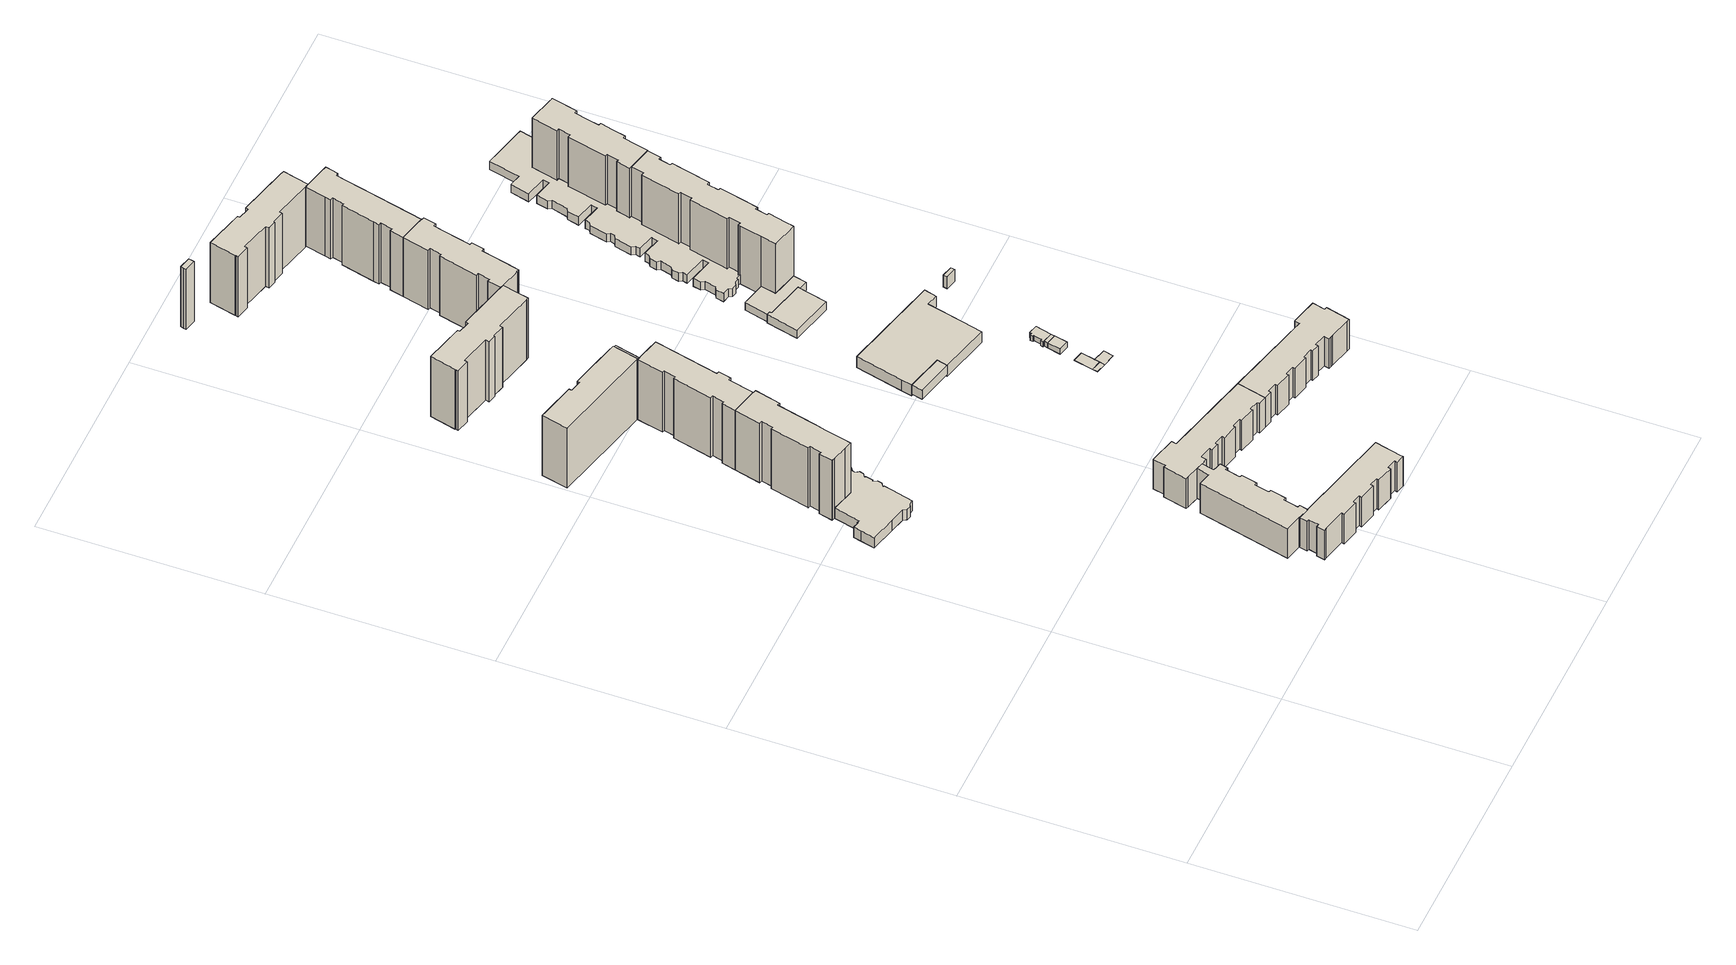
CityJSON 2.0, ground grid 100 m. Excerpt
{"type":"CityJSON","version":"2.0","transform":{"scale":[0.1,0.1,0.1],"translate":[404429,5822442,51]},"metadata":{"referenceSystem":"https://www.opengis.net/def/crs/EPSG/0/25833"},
"CityObjects":{
"building1":{"type":"Building","attributes":{"Gemeindeschluessel":"11000010","BezugspunktDach":"2200","function":"31001_2054","measuredHeight":5.88,"storeysAboveGround":1},"address":[{"country":"Germany","locality":"Berlin","thoroughfareNumber":"119 (1)","thoroughfareName":"Alte Hellersdorfer Straße"}],"geometry":[{"type":"Solid","lod":"1","boundaries":[[[[0,1,2,3,4,5,6,7,8,9,10,11,12,13,14,15,16,17,18,19,20,21,22,23,24,25,26,27,28,29,30,31,32,33,34,35,36]],[[37,38,39,40,41,42,43,44,45,46,47,48,49,50,51,52,53,54,55,56,57,58,59,60,61,62,63,64,65,66,67,68,69,70,71,72,73]],[[37,73,36,35]],[[38,37,35,34]],[[39,38,34,33]],[[40,39,33,32]],[[41,40,32,31]],[[42,41,31,30]],[[43,42,30,29]],[[44,43,29,28]],[[45,44,28,27]],[[46,45,27,26]],[[47,46,26,25]],[[48,47,25,24]],[[49,48,24,23]],[[50,49,23,22]],[[51,50,22,21]],[[52,51,21,20]],[[53,52,20,19]],[[54,53,19,18]],[[55,54,18,17]],[[56,55,17,16]],[[57,56,16,15]],[[58,57,15,14]],[[59,58,14,13]],[[60,59,13,12]],[[61,60,12,11]],[[62,61,11,10]],[[63,62,10,9]],[[64,63,9,8]],[[65,64,8,7]],[[66,65,7,6]],[[67,66,6,5]],[[68,67,5,4]],[[69,68,4,3]],[[70,69,3,2]],[[71,70,2,1]],[[72,71,1,0]],[[73,72,0,36]]]]}]},
"building2":{"type":"Building","attributes":{"Gemeindeschluessel":"11000010","BezugspunktDach":"2200","function":"31001_1010","measuredHeight":16.92,"storeysAboveGround":5},"address":[{"country":"Germany","locality":"Berlin","thoroughfareNumber":"118, 120, 122","thoroughfareName":"Alte Hellersdorfer Straße"}],"geometry":[{"type":"Solid","lod":"1","boundaries":[[[[74,75,76,77,78,79,80,81,82,83,84,85,86,87,88,89,90,91,92,93,94,95,96,97]],[[98,99,100,101,102,103,104,105,106,107,108,109,110,111,112,113,114,115,116,117,118,119,120,121]],[[98,121,97,96]],[[99,98,96,95]],[[100,99,95,94]],[[101,100,94,93]],[[102,101,93,92]],[[103,102,92,91]],[[104,103,91,90]],[[105,104,90,89]],[[106,105,89,88]],[[107,106,88,87]],[[108,107,87,86]],[[109,108,86,85]],[[110,109,85,84]],[[111,110,84,83]],[[112,111,83,82]],[[113,112,82,81]],[[114,113,81,80]],[[115,114,80,79]],[[116,115,79,78]],[[117,116,78,77]],[[118,117,77,76]],[[119,118,76,75]],[[120,119,75,74]],[[121,120,74,97]]]]}]},
"building3":{"type":"Building","attributes":{"Gemeindeschluessel":"11000010","BezugspunktDach":"2200","function":"31001_1010","measuredHeight":34.09,"storeysAboveGround":11},"address":[{"country":"Germany","locality":"Berlin","thoroughfareNumber":"119, 121","thoroughfareName":"Alte Hellersdorfer Straße"}],"geometry":[{"type":"Solid","lod":"1","boundaries":[[[[122,123,124,125,126,127,128,129,130,131,132,133,134,135,136,137,138,139,140,141,142,143]],[[144,145,146,147,148,149,150,151,152,153,154,155,156,157,158,159,160,161,162,163,164,165]],[[144,165,143,142]],[[145,144,142,141]],[[146,145,141,140]],[[147,146,140,139]],[[148,147,139,138]],[[149,148,138,137]],[[150,149,137,136]],[[151,150,136,135]],[[152,151,135,134]],[[153,152,134,133]],[[154,153,133,132]],[[155,154,132,131]],[[156,155,131,130]],[[157,156,130,129]],[[158,157,129,128]],[[159,158,128,127]],[[160,159,127,126]],[[161,160,126,125]],[[162,161,125,124]],[[163,162,124,123]],[[164,163,123,122]],[[165,164,122,143]]]]}]},
"building4":{"type":"Building","attributes":{"Gemeindeschluessel":"11000010","BezugspunktDach":"2200","function":"31001_1010","measuredHeight":16.95,"storeysAboveGround":5},"address":[{"country":"Germany","locality":"Berlin","thoroughfareNumber":"110, 112, 114, 116","thoroughfareName":"Alte Hellersdorfer Straße"}],"geometry":[{"type":"Solid","lod":"1","boundaries":[[[[166,167,168,169,170,171,172,173,174,175,176,177,178,179,180,181,182,183,77,76,75,74,184,185,186,187,188]],[[189,190,191,192,120,119,118,117,193,194,195,196,197,198,199,200,201,202,203,204,205,206,207,208,209,210,211]],[[189,211,188,187]],[[190,189,187,186]],[[191,190,186,185]],[[192,191,185,184]],[[120,192,184,74]],[[119,120,74,75]],[[118,119,75,76]],[[117,118,76,77]],[[193,117,77,183]],[[194,193,183,182]],[[195,194,182,181]],[[196,195,181,180]],[[197,196,180,179]],[[198,197,179,178]],[[199,198,178,177]],[[200,199,177,176]],[[201,200,176,175]],[[202,201,175,174]],[[203,202,174,173]],[[204,203,173,172]],[[205,204,172,171]],[[206,205,171,170]],[[207,206,170,169]],[[208,207,169,168]],[[209,208,168,167]],[[210,209,167,166]],[[211,210,166,188]]]]}]},
"building5":{"type":"Building","attributes":{"Gemeindeschluessel":"11000010","BezugspunktDach":"2200","function":"31001_2054","measuredHeight":4.05,"storeysAboveGround":1},"address":[{"country":"Germany","locality":"Berlin","thoroughfareNumber":"119 (2)","thoroughfareName":"Alte Hellersdorfer Straße"}],"geometry":[{"type":"Solid","lod":"1","boundaries":[[[[212,213,214,215,216,217,218,219,220,221,222,223,224,225,226]],[[227,228,229,230,231,232,233,234,235,236,237,238,239,240,241]],[[227,241,226,225]],[[228,227,225,224]],[[229,228,224,223]],[[230,229,223,222]],[[231,230,222,221]],[[232,231,221,220]],[[233,232,220,219]],[[234,233,219,218]],[[235,234,218,217]],[[236,235,217,216]],[[237,236,216,215]],[[238,237,215,214]],[[239,238,214,213]],[[240,239,213,212]],[[241,240,212,226]]]]}]},
"building6":{"type":"Building","attributes":{"Gemeindeschluessel":"11000010","function":"31001_1010"},"address":[{"country":"Germany","locality":"Berlin","thoroughfareNumber":"127, 129","thoroughfareName":"Alte Hellersdorfer Straße"}],"children":["building6-1","building6-2","building6-3","building6-4"]},
"building6-1":{"type":"BuildingPart","attributes":{"BezugspunktDach":"2200","measuredHeight":33.5,"storeysAboveGround":1},"parents":["building6"],"geometry":[{"type":"Solid","lod":"1","boundaries":[[[[242,243,244,245]],[[246,247,248,249]],[[247,246,244,243]],[[248,247,243,242]],[[249,248,242,245]],[[246,249,245,244]]]]}]},
"building6-2":{"type":"BuildingPart","attributes":{"BezugspunktDach":"2200","measuredHeight":34.13,"storeysAboveGround":1},"parents":["building6"],"geometry":[{"type":"MultiSurface","lod":"1","boundaries":[[[250,251,252,253,254,255,256,257,258,259,260,261,262,263,264]],[[265,266,267,268,269,270,271,272,273,274,275,276,277,278,279]],[[265,279,264,263]],[[266,265,263,262]],[[280,281,282,262,261]],[[267,266,283,284,285]],[[268,267,261,260]],[[269,268,260,259]],[[270,269,259,258]],[[271,270,258,257]],[[272,271,257,256]],[[286,287,288,289,290,273,272,256,255]],[[274,273,255,254]],[[275,274,254,253]],[[276,275,253,252]],[[277,276,246,249,245,244,252,251]],[[278,277,251,250]],[[279,278,250,264]],[[285,284,283,282,281,280]],[[290,289,288,287,286]],[[244,245,249,246]]]}]},
"building6-3":{"type":"BuildingPart","attributes":{"BezugspunktDach":"2200","measuredHeight":3.16,"storeysAboveGround":1},"parents":["building6"],"geometry":[{"type":"Solid","lod":"1","boundaries":[[[[286,291,292,287]],[[293,294,289,288]],[[293,288,287,292]],[[294,293,292,291]],[[289,294,291,286]],[[288,289,286,287]]]]}]},
"building6-4":{"type":"BuildingPart","attributes":{"BezugspunktDach":"2200","measuredHeight":3.4,"storeysAboveGround":1},"parents":["building6"],"geometry":[{"type":"Solid","lod":"1","boundaries":[[[[281,295,296,282]],[[297,298,285,284]],[[297,284,282,296]],[[298,297,296,295]],[[285,298,295,281]],[[285,281,282,284]]]]}]},
"building7":{"type":"Building","attributes":{"Gemeindeschluessel":"11000010","BezugspunktDach":"2200","function":"31001_1010","measuredHeight":34.05,"storeysAboveGround":11},"address":[{"country":"Germany","locality":"Berlin","thoroughfareNumber":"123, 125","thoroughfareName":"Alte Hellersdorfer Straße"}],"geometry":[{"type":"Solid","lod":"1","boundaries":[[[[132,299,300,301,302,303,304,305,251,250,306,307,308,309,310,311,312,313,133]],[[314,315,316,317,318,319,320,321,278,277,322,323,324,325,326,327,328,154,153]],[[314,153,133,313]],[[315,314,313,312]],[[316,315,312,311]],[[317,316,311,310]],[[318,317,310,309]],[[319,318,309,308]],[[320,319,308,307]],[[321,320,307,306]],[[278,321,306,250]],[[277,278,250,251]],[[322,277,251,305]],[[323,322,305,304]],[[324,323,304,303]],[[325,324,303,302]],[[326,325,302,301]],[[327,326,301,300]],[[328,327,300,299]],[[154,328,299,132]],[[153,154,132,133]]]]}]},
"building8":{"type":"Building","attributes":{"Gemeindeschluessel":"11000010","BezugspunktDach":"2200","function":"31001_1010","measuredHeight":17.02,"storeysAboveGround":5},"address":[{"country":"Germany","locality":"Berlin","thoroughfareNumber":"110, 112, 114, 116","thoroughfareName":"Zossener Straße"}],"geometry":[{"type":"Solid","lod":"1","boundaries":[[[[329,94,93,330,331,332,333,334,335,336,337,338,339,340,341,342,343,344,345,346,347,348,349,350,351,352,353,354]],[[355,356,357,358,359,360,361,362,363,364,365,366,367,368,369,370,371,372,373,374,375,376,377,378,379,380,381,382]],[[355,382,354,353]],[[356,355,353,352]],[[357,356,352,351]],[[358,357,351,350]],[[359,358,350,349]],[[360,359,349,348]],[[361,360,348,347]],[[362,361,347,346]],[[363,362,346,345]],[[364,363,345,344]],[[365,364,344,343]],[[366,365,343,342]],[[367,366,342,341]],[[368,367,341,340]],[[369,368,340,339]],[[370,369,339,338]],[[371,370,338,337]],[[372,371,337,336]],[[373,372,336,335]],[[374,373,335,334]],[[375,374,334,333]],[[376,375,333,332]],[[377,376,332,331]],[[378,377,331,330]],[[379,378,330,93]],[[380,379,93,94]],[[381,380,94,329]],[[382,381,329,354]]]]}]},
"building9":{"type":"Building","attributes":{"Gemeindeschluessel":"11000010","BezugspunktDach":"2200","function":"31001_1010","measuredHeight":34.26,"storeysAboveGround":11},"address":[{"country":"Germany","locality":"Berlin","thoroughfareNumber":"133, 135","thoroughfareName":"Alte Hellersdorfer Straße"}],"geometry":[{"type":"Solid","lod":"1","boundaries":[[[[383,384,385,386,387,388,389,390,391,392,393,394,395,396,397,398,399,400,401,402,403,404,405]],[[406,407,408,409,410,411,412,413,414,415,416,417,418,419,420,421,422,423,424,425,426,427,428]],[[406,428,405,404]],[[407,406,404,403]],[[408,407,403,402]],[[409,408,402,401]],[[410,409,401,400]],[[411,410,400,399]],[[412,411,399,398]],[[413,412,398,397]],[[414,413,397,396]],[[415,414,396,395]],[[416,415,395,394]],[[417,416,394,393]],[[418,417,393,392]],[[419,418,392,391]],[[420,419,391,390]],[[421,420,390,389]],[[422,421,389,388]],[[423,422,388,387]],[[424,423,387,386]],[[425,424,386,385]],[[426,425,385,384]],[[427,426,384,383]],[[428,427,383,405]]]]}]},
"building10":{"type":"Building","attributes":{"Gemeindeschluessel":"11000010","BezugspunktDach":"2200","function":"31001_3037","measuredHeight":5.29,"storeysAboveGround":1},"address":[{"country":"Germany","locality":"Berlin","thoroughfareNumber":"123 (1)","thoroughfareName":"Alte Hellersdorfer Straße"}],"geometry":[{"type":"Solid","lod":"1","boundaries":[[[[429,430,431,432,433,434,435,436,437,438,439,440,441,442,443,444,445,446,447,448,449,450,451,452,453,454,455,456,457,458,459,460,461,462,463,464,465,466,467,468,469,470]],[[471,472,473,474,475,476,477,478,479,480,481,482,483,484,485,486,487,488,489,490,491,492,493,494,495,496,497,498,499,500,501,502,503,504,505,506,507,508,509,510,511,512]],[[471,512,470,469]],[[472,471,469,468]],[[473,472,468,467]],[[474,473,467,466]],[[475,474,466,465]],[[476,475,465,464]],[[477,476,464,463]],[[478,477,463,462]],[[479,478,462,461]],[[480,479,461,460]],[[481,480,460,459]],[[482,481,459,458]],[[483,482,458,457]],[[484,483,457,456]],[[485,484,456,455]],[[486,485,455,454]],[[487,486,454,453]],[[488,487,453,452]],[[489,488,452,451]],[[490,489,451,450]],[[491,490,450,449]],[[492,491,449,448]],[[493,492,448,447]],[[494,493,447,446]],[[495,494,446,445]],[[496,495,445,444]],[[497,496,444,443]],[[498,497,443,442]],[[499,498,442,441]],[[500,499,441,440]],[[501,500,440,439]],[[502,501,439,438]],[[503,502,438,437]],[[504,503,437,436]],[[505,504,436,435]],[[506,505,435,434]],[[507,506,434,433]],[[508,507,433,432]],[[509,508,432,431]],[[510,509,431,430]],[[511,510,430,429]],[[512,511,429,470]]]]}]},
"building11":{"type":"Building","attributes":{"Gemeindeschluessel":"11000010","BezugspunktDach":"2200","function":"51009_1610","measuredHeight":5.05,"storeysAboveGround":0},"address":[{"country":"Germany","locality":"Berlin"}],"geometry":[{"type":"Solid","lod":"1","boundaries":[[[[513,514,515,516]],[[517,518,519,520]],[[517,520,516,515]],[[518,517,515,514]],[[519,518,514,513]],[[520,519,513,516]]]]}]},
"building12":{"type":"Building","attributes":{"Gemeindeschluessel":"11000010","BezugspunktDach":"2200","function":"31001_2520","measuredHeight":34.2,"storeysAboveGround":1},"address":[{"country":"Germany","locality":"Berlin","thoroughfareNumber":"14 (1)","thoroughfareName":"Ludwigsfelder Straße"}],"geometry":[{"type":"Solid","lod":"1","boundaries":[[[[521,522,523,524,525,526]],[[527,528,529,530,531,532]],[[527,532,526,525]],[[528,527,525,524]],[[529,528,524,523]],[[530,529,523,522]],[[531,530,522,521]],[[532,531,521,526]]]]}]},
"building13":{"type":"Building","attributes":{"Gemeindeschluessel":"11000010","BezugspunktDach":"2200","function":"51009_1610","measuredHeight":0.078,"storeysAboveGround":0},"address":[{"country":"Germany","locality":"Berlin"}],"geometry":[{"type":"Solid","lod":"1","boundaries":[[[[533,534,535,536]],[[537,538,539,540]],[[537,540,536,535]],[[538,537,535,534]],[[539,538,534,533]],[[540,539,533,536]]]]}]},
"building14":{"type":"Building","attributes":{"Gemeindeschluessel":"11000010","BezugspunktDach":"2200","function":"31001_1010","measuredHeight":16.94,"storeysAboveGround":5},"address":[{"country":"Germany","locality":"Berlin","thoroughfareNumber":"118, 120, 122, 124","thoroughfareName":"Zossener Straße"}],"geometry":[{"type":"Solid","lod":"1","boundaries":[[[[541,542,543,544,545,546,547,548,549,550,551,552,553,554,555,556,557,558,559,560,561,562,563,564,565,348,347,346]],[[566,567,568,569,570,571,572,573,574,575,576,577,578,579,580,581,582,583,584,585,586,587,588,589,590,591,592,593]],[[566,593,346,347]],[[567,566,347,348]],[[568,567,348,565]],[[569,568,565,564]],[[570,569,564,563]],[[571,570,563,562]],[[572,571,562,561]],[[573,572,561,560]],[[574,573,560,559]],[[575,574,559,558]],[[576,575,558,557]],[[577,576,557,556]],[[578,577,556,555]],[[579,578,555,554]],[[580,579,554,553]],[[581,580,553,552]],[[582,581,552,551]],[[583,582,551,550]],[[584,583,550,549]],[[585,584,549,548]],[[586,585,548,547]],[[587,586,547,546]],[[588,587,546,545]],[[589,588,545,544]],[[590,589,544,543]],[[591,590,543,542]],[[592,591,542,541]],[[593,592,541,346]]]]}]},
"building15":{"type":"Building","attributes":{"Gemeindeschluessel":"11000010","BezugspunktDach":"2200","function":"31001_2054","measuredHeight":0.168,"storeysAboveGround":1},"address":[{"country":"Germany","locality":"Berlin","thoroughfareNumber":"130 (4)","thoroughfareName":"Alte Hellersdorfer Straße"}],"geometry":[{"type":"Solid","lod":"1","boundaries":[[[[534,594,595,596,535]],[[597,598,599,600,601]],[[597,601,535,596]],[[598,597,596,595]],[[599,598,595,594]],[[600,599,594,534]],[[601,600,534,535]]]]}]},
"building16":{"type":"Building","attributes":{"Gemeindeschluessel":"11000010","BezugspunktDach":"2200","function":"31001_2051","measuredHeight":6.12,"storeysAboveGround":1},"address":[{"country":"Germany","locality":"Berlin","thoroughfareNumber":"130","thoroughfareName":"Alte Hellersdorfer Straße"}],"geometry":[{"type":"Solid","lod":"1","boundaries":[[[[514,513,602,603,604,605,606,607,608,515]],[[609,610,611,612,613,614,615,616,617,618]],[[609,618,515,608]],[[610,609,608,607]],[[611,610,607,606]],[[612,611,606,605]],[[613,612,605,604]],[[614,613,604,603]],[[615,614,603,602]],[[616,615,602,513]],[[617,616,513,514]],[[618,617,514,515]]]]}]},
"building17":{"type":"Building","attributes":{"Gemeindeschluessel":"11000010","BezugspunktDach":"2200","function":"31001_2010","measuredHeight":0.075,"storeysAboveGround":1},"address":[{"country":"Germany","locality":"Berlin","thoroughfareNumber":"130 (5)","thoroughfareName":"Alte Hellersdorfer Straße"}],"geometry":[{"type":"Solid","lod":"1","boundaries":[[[[619,620,594,534,533]],[[538,621,622,623,539]],[[538,539,533,534]],[[621,538,534,594]],[[622,621,594,620]],[[623,622,620,619]],[[539,623,619,533]]]]}]},
"building18":{"type":"Building","attributes":{"Gemeindeschluessel":"11000010","BezugspunktDach":"2200","function":"31001_1010","measuredHeight":33.89,"storeysAboveGround":11},"address":[{"country":"Germany","locality":"Berlin","thoroughfareNumber":"137, 139","thoroughfareName":"Alte Hellersdorfer Straße"}],"geometry":[{"type":"Solid","lod":"1","boundaries":[[[[396,395,624,625,626,627,628,629,630,631,632,633,634,635,636,637,638,639,640,641,642,643,644,645,646,647,648,649,650,397]],[[651,652,653,654,655,656,657,658,659,660,661,662,663,664,665,666,667,668,669,670,671,672,673,674,675,676,677,678,679,680]],[[651,680,397,650]],[[652,651,650,649]],[[653,652,649,648]],[[654,653,648,647]],[[655,654,647,646]],[[656,655,646,645]],[[657,656,645,644]],[[658,657,644,643]],[[659,658,643,642]],[[660,659,642,641]],[[661,660,641,640]],[[662,661,640,639]],[[663,662,639,638]],[[664,663,638,637]],[[665,664,637,636]],[[666,665,636,635]],[[667,666,635,634]],[[668,667,634,633]],[[669,668,633,632]],[[670,669,632,631]],[[671,670,631,630]],[[672,671,630,629]],[[673,672,629,628]],[[674,673,628,627]],[[675,674,627,626]],[[676,675,626,625]],[[677,676,625,624]],[[678,677,624,395]],[[679,678,395,396]],[[680,679,396,397]]]]}]},
"building19":{"type":"Building","attributes":{"Gemeindeschluessel":"11000010","BezugspunktDach":"2200","function":"31001_2055","measuredHeight":2.92,"storeysAboveGround":1},"address":[{"country":"Germany","locality":"Berlin","thoroughfareNumber":"130 (3)","thoroughfareName":"Alte Hellersdorfer Straße"}],"geometry":[{"type":"Solid","lod":"1","boundaries":[[[[681,682,683,684,685]],[[686,687,688,689,690]],[[686,690,685,684]],[[687,686,684,683]],[[688,687,683,682]],[[689,688,682,681]],[[690,689,681,685]]]]}]},
"building20":{"type":"Building","attributes":{"Gemeindeschluessel":"11000010","BezugspunktDach":"2200","function":"31001_2140","measuredHeight":2.91,"storeysAboveGround":1},"address":[{"country":"Germany","locality":"Berlin","thoroughfareNumber":"130 (2)","thoroughfareName":"Alte Hellersdorfer Straße"}],"geometry":[{"type":"Solid","lod":"1","boundaries":[[[[683,691,692,684]],[[693,694,687,686]],[[693,686,684,692]],[[694,693,692,691]],[[687,694,691,683]],[[686,687,683,684]]]]}]},
"building21":{"type":"Building","attributes":{"Gemeindeschluessel":"11000010","BezugspunktDach":"2200","function":"31001_2055","measuredHeight":2.93,"storeysAboveGround":1},"address":[{"country":"Germany","locality":"Berlin","thoroughfareNumber":"130 (1)","thoroughfareName":"Alte Hellersdorfer Straße"}],"geometry":[{"type":"Solid","lod":"1","boundaries":[[[[692,691,695,696,697,698,699,700,701,702,703]],[[704,705,706,707,708,709,710,711,694,693,712]],[[704,712,703,702]],[[705,704,702,701]],[[706,705,701,700]],[[707,706,700,699]],[[708,707,699,698]],[[709,708,698,697]],[[710,709,697,696]],[[711,710,696,695]],[[694,711,695,691]],[[693,694,691,692]],[[712,693,692,703]]]]}]},
"building22":{"type":"Building","attributes":{"Gemeindeschluessel":"11000010","BezugspunktDach":"2200","function":"31001_2050","measuredHeight":4.72,"storeysAboveGround":1},"address":[{"country":"Germany","locality":"Berlin","thoroughfareNumber":"140 (3)","thoroughfareName":"Alte Hellersdorfer Straße"}],"geometry":[{"type":"Solid","lod":"1","boundaries":[[[[713,714,715,716,717,718,719,720]],[[721,722,723,724,725,726,727,728]],[[721,728,720,719]],[[722,721,719,718]],[[723,722,718,717]],[[724,723,717,716]],[[725,724,716,715]],[[726,725,715,714]],[[727,726,714,713]],[[728,727,713,720]]]]}]},
"building23":{"type":"Building","attributes":{"Gemeindeschluessel":"11000010","BezugspunktDach":"2200","function":"31001_1010","measuredHeight":34.25,"storeysAboveGround":11},"address":[{"country":"Germany","locality":"Berlin","thoroughfareNumber":"20, 22","thoroughfareName":"Ludwigsfelder Straße"}],"geometry":[{"type":"Solid","lod":"1","boundaries":[[[[729,730,731,732,733,734,735,736,737,738,739,740,741,742,743,744,745,746,747,748,749,750,751]],[[752,753,754,755,756,757,758,759,760,761,762,763,764,765,766,767,768,769,770,771,772,773,774]],[[752,774,751,750]],[[753,752,750,749]],[[754,753,749,748]],[[755,754,748,747]],[[756,755,747,746]],[[757,756,746,745]],[[758,757,745,744]],[[759,758,744,743]],[[760,759,743,742]],[[761,760,742,741]],[[762,761,741,740]],[[763,762,740,739]],[[764,763,739,738]],[[765,764,738,737]],[[766,765,737,736]],[[767,766,736,735]],[[768,767,735,734]],[[769,768,734,733]],[[770,769,733,732]],[[771,770,732,731]],[[772,771,731,730]],[[773,772,730,729]],[[774,773,729,751]]]]}]},
"building24":{"type":"Building","attributes":{"Gemeindeschluessel":"11000010","BezugspunktDach":"2200","function":"31001_2050","measuredHeight":4.49,"storeysAboveGround":1},"address":[{"country":"Germany","locality":"Berlin","thoroughfareNumber":"140 (2)","thoroughfareName":"Alte Hellersdorfer Straße"}],"geometry":[{"type":"Solid","lod":"1","boundaries":[[[[775,776,777,778,779,780,781,782,783,784]],[[785,786,787,788,789,790,791,792,793,794]],[[785,794,784,783]],[[786,785,783,782]],[[787,786,782,781]],[[788,787,781,780]],[[789,788,780,779]],[[790,789,779,778]],[[791,790,778,777]],[[792,791,777,776]],[[793,792,776,775]],[[794,793,775,784]]]]}]},
"building25":{"type":"Building","attributes":{"Gemeindeschluessel":"11000010","BezugspunktDach":"2200","function":"31001_1010","measuredHeight":33.9,"storeysAboveGround":11},"address":[{"country":"Germany","locality":"Berlin","thoroughfareNumber":"141, 143","thoroughfareName":"Alte Hellersdorfer Straße"}],"geometry":[{"type":"Solid","lod":"1","boundaries":[[[[641,640,795,796,797,798,799,800,801,802,803,804,739,738,737,805,806,807,808,809,810,811,812,813,814,642]],[[815,816,817,818,819,820,821,822,823,824,825,826,827,828,829,830,831,832,833,834,835,836,837,661,660,659]],[[815,659,642,814]],[[816,815,814,813]],[[817,816,813,812]],[[818,817,812,811]],[[819,818,811,810]],[[820,819,810,809]],[[821,820,809,808]],[[822,821,808,807]],[[823,822,807,806]],[[824,823,806,805]],[[825,824,805,737]],[[826,825,737,738]],[[827,826,738,739]],[[828,827,739,804]],[[829,828,804,803]],[[830,829,803,802]],[[831,830,802,801]],[[832,831,801,800]],[[833,832,800,799]],[[834,833,799,798]],[[835,834,798,797]],[[836,835,797,796]],[[837,836,796,795]],[[661,837,795,640]],[[660,661,640,641]],[[659,660,641,642]]]]}]},
"building26":{"type":"Building","attributes":{"Gemeindeschluessel":"11000010","BezugspunktDach":"2200","function":"51009_1610","measuredHeight":6.72,"storeysAboveGround":0},"address":[{"country":"Germany","locality":"Berlin"}],"geometry":[{"type":"Solid","lod":"1","boundaries":[[[[838,839,840,841]],[[842,843,844,845]],[[842,845,841,840]],[[843,842,840,839]],[[844,843,839,838]],[[845,844,838,841]]]]}]},
"building27":{"type":"Building","attributes":{"Gemeindeschluessel":"11000010","BezugspunktDach":"2200","function":"31001_1010","measuredHeight":33.17,"storeysAboveGround":11},"address":[{"country":"Germany","locality":"Berlin","thoroughfareNumber":"140, 142, 144","thoroughfareName":"Alte Hellersdorfer Straße"}],"geometry":[{"type":"Solid","lod":"1","boundaries":[[[[846,847,848,849,850,851,852,853,854,855,856,857,858,859,860,861,862,863,864,865,866,867,868,869,870,871,872,873,874,875,876,877,878]],[[879,880,881,882,883,884,885,886,887,888,889,890,891,892,893,894,895,896,897,898,899,900,901,902,903,904,905,906,907,908,909,910,911]],[[879,911,878,877]],[[880,879,877,876]],[[881,880,876,875]],[[882,881,875,874]],[[883,882,874,873]],[[884,883,873,872]],[[885,884,872,871]],[[886,885,871,870]],[[887,886,870,869]],[[888,887,869,868]],[[889,888,868,867]],[[890,889,867,866]],[[891,890,866,865]],[[892,891,865,864]],[[893,892,864,863]],[[894,893,863,862]],[[895,894,862,861]],[[896,895,861,860]],[[897,896,860,859]],[[898,897,859,858]],[[899,898,858,857]],[[900,899,857,856]],[[901,900,856,855]],[[902,901,855,854]],[[903,902,854,853]],[[904,903,853,852]],[[905,904,852,851]],[[906,905,851,850]],[[907,906,850,849]],[[908,907,849,848]],[[909,908,848,847]],[[910,909,847,846]],[[911,910,846,878]]]]}]},
"building28":{"type":"Building","attributes":{"Gemeindeschluessel":"11000010","BezugspunktDach":"2200","function":"31001_2050","measuredHeight":4.78,"storeysAboveGround":1},"address":[{"country":"Germany","locality":"Berlin","thoroughfareNumber":"140 (1)","thoroughfareName":"Alte Hellersdorfer Straße"}],"geometry":[{"type":"Solid","lod":"1","boundaries":[[[[912,913,914,915,916,917,918,919,920,921,922,923,924,925,926,927,928,929,930,931,932,933,934,935,936,937,938,939,940,941,942,943,944,945,946,947,948,949,950,951,952,953,954,955,956,957,958,959,960,961,962,963,964,965,966,967,968,969,970,971,972,973,974,975,976,977,978,979,980,981,982,983,984,985,986,987,988,989]],[[990,991,992,993,994,995,996,997,998,999,1000,1001,1002,1003,1004,1005,1006,1007,1008,1009,1010,1011,1012,1013,1014,1015,1016,1017,1018,1019,1020,1021,1022,1023,1024,1025,1026,1027,1028,1029,1030,1031,1032,1033,1034,1035,1036,1037,1038,1039,1040,1041,1042,1043,1044,1045,1046,1047,1048,1049,1050,1051,1052,1053,1054,1055,1056,1057,1058,1059,1060,1061,1062,1063,1064,1065,1066,1067]],[[990,1067,989,988]],[[991,990,988,987]],[[992,991,987,986]],[[993,992,986,985]],[[994,993,985,984]],[[995,994,984,983]],[[996,995,983,982]],[[997,996,982,981]],[[998,997,981,980]],[[999,998,980,979]],[[1000,999,979,978]],[[1001,1000,978,977]],[[1002,1001,977,976]],[[1003,1002,976,975]],[[1004,1003,975,974]],[[1005,1004,974,973]],[[1006,1005,973,972]],[[1007,1006,972,971]],[[1008,1007,971,970]],[[1009,1008,970,969]],[[1010,1009,969,968]],[[1011,1010,968,967]],[[1012,1011,967,966]],[[1013,1012,966,965]],[[1014,1013,965,964]],[[1015,1014,964,963]],[[1016,1015,963,962]],[[1017,1016,962,961]],[[1018,1017,961,960]],[[1019,1018,960,959]],[[1020,1019,959,958]],[[1021,1020,958,957]],[[1022,1021,957,956]],[[1023,1022,956,955]],[[1024,1023,955,954]],[[1025,1024,954,953]],[[1026,1025,953,952]],[[1027,1026,952,951]],[[1028,1027,951,950]],[[1029,1028,950,949]],[[1030,1029,949,948]],[[1031,1030,948,947]],[[1032,1031,947,946]],[[1033,1032,946,945]],[[1034,1033,945,944]],[[1035,1034,944,943]],[[1036,1035,943,942]],[[1037,1036,942,941]],[[1038,1037,941,940]],[[1039,1038,940,939]],[[1040,1039,939,938]],[[1041,1040,938,937]],[[1042,1041,937,936]],[[1043,1042,936,935]],[[1044,1043,935,934]],[[1045,1044,934,933]],[[1046,1045,933,932]],[[1047,1046,932,931]],[[1048,1047,931,930]],[[1049,1048,930,929]],[[1050,1049,929,928]],[[1051,1050,928,927]],[[1052,1051,927,926]],[[1053,1052,926,925]],[[1054,1053,925,924]],[[1055,1054,924,923]],[[1056,1055,923,922]],[[1057,1056,922,921]],[[1058,1057,921,920]],[[1059,1058,920,919]],[[1060,1059,919,918]],[[1061,1060,918,917]],[[1062,1061,917,916]],[[1063,1062,916,915]],[[1064,1063,915,914]],[[1065,1064,914,913]],[[1066,1065,913,912]],[[1067,1066,912,989]]]]}]},
"building29":{"type":"Building","attributes":{"Gemeindeschluessel":"11000010","BezugspunktDach":"2200","function":"31001_1010","measuredHeight":34.05,"storeysAboveGround":11},"address":[{"country":"Germany","locality":"Berlin","thoroughfareNumber":"146, 148","thoroughfareName":"Alte Hellersdorfer Straße"}],"geometry":[{"type":"Solid","lod":"1","boundaries":[[[[1068,1069,1070,1071,1072,1073,1074,1075,1076,1077,1078,1079,1080,1081,1082,1083,1084,1085,1086,1087,1088,1089,1090,1091,1092,1093,1094]],[[1095,1096,1097,1098,1099,1100,1101,1102,1103,1104,1105,1106,1107,1108,1109,1110,1111,1112,1113,1114,1115,1116,1117,1118,1119,1120,1121]],[[1095,1121,1094,1093]],[[1096,1095,1093,1092]],[[1097,1096,1092,1091]],[[1098,1097,1091,1090]],[[1099,1098,1090,1089]],[[1100,1099,1089,1088]],[[1101,1100,1088,1087]],[[1102,1101,1087,1086]],[[1103,1102,1086,1085]],[[1104,1103,1085,1084]],[[1105,1104,1084,1083]],[[1106,1105,1083,1082]],[[1107,1106,1082,1081]],[[1108,1107,1081,1080]],[[1109,1108,1080,1079]],[[1110,1109,1079,1078]],[[1111,1110,1078,1077]],[[1112,1111,1077,1076]],[[1113,1112,1076,1075]],[[1114,1113,1075,1074]],[[1115,1114,1074,1073]],[[1116,1115,1073,1072]],[[1117,1116,1072,1071]],[[1118,1117,1071,1070]],[[1119,1118,1070,1069]],[[1120,1119,1069,1068]],[[1121,1120,1068,1094]]]]}]}
},
"vertices":[
[284,1807,70],[354,1790,70],[364,1774,70],[382,1769,70],[398,1778,70],[418,1774,70],[452,1910,70],[447,1911,70],[448,1915,70],[463,1926,70],[468,1945,70],[459,1961,70],[460,1966,70],[465,1965,70],[473,1998,70],[468,1999,70],[469,2003,70],[485,2014,70],[489,2032,70],[479,2048,70],[483,2062,70],[499,2072,70],[503,2090,70],[493,2106,70],[496,2119,70],[426,2136,70],[425,2132,70],[394,2139,70],[365,2020,70],[328,2029,70],[261,2046,70],[232,1928,70],[220,1931,70],[219,1928,70],[191,1935,70],[182,1898,70],[166,1837,70],[182,1898,12],[191,1935,12],[219,1928,12],[220,1931,12],[232,1928,12],[261,2046,12],[328,2029,12],[365,2020,12],[394,2139,12],[425,2132,12],[426,2136,12],[496,2119,12],[493,2106,12],[503,2090,12],[499,2072,12],[483,2062,12],[479,2048,12],[489,2032,12],[485,2014,12],[469,2003,12],[468,1999,12],[473,1998,12],[465,1965,12],[460,1966,12],[459,1961,12],[468,1945,12],[463,1926,12],[448,1915,12],[447,1911,12],[452,1910,12],[418,1774,12],[398,1778,12],[382,1769,12],[364,1774,12],[354,1790,12],[284,1807,12],[166,1837,12],
[812,256,188],[824,253,188],[855,245,188],[866,243,188],[876,281,188],[864,284,188],[881,352,188],[893,349,188],[910,421,188],[899,424,188],[915,492,188],[927,489,188],[945,561,188],[933,564,188],[950,632,188],[961,629,188],[970,665,188],[959,668,188],[930,676,188],[944,733,188],[911,741,188],[897,684,188],[839,698,188],[735,275,188],[839,698,19],[897,684,19],[911,741,19],[944,733,19],[930,676,19],[959,668,19],[970,665,19],[961,629,19],[950,632,19],[933,564,19],[945,561,19],[927,489,19],[915,492,19],[899,424,19],[910,421,19],[893,349,19],[881,352,19],[864,284,19],[876,281,19],[866,243,19],[855,245,19],[824,253,19],[812,256,19],[735,275,19],
[249,2049,355],[261,2046,355],[328,2029,355],[365,2020,355],[394,2139,355],[408,2196,355],[451,2372,355],[464,2368,355],[493,2485,355],[480,2488,355],[480,2490,355],[360,2519,355],[330,2399,355],[342,2396,355],[329,2342,355],[317,2345,355],[274,2167,355],[274,2166,355],[285,2163,355],[272,2109,355],[260,2112,355],[245,2050,355],[260,2112,14],[272,2109,14],[285,2163,14],[274,2166,14],[274,2167,14],[317,2345,14],[329,2342,14],[342,2396,14],[330,2399,14],[360,2519,14],[480,2490,14],[480,2488,14],[493,2485,14],[464,2368,14],[451,2372,14],[408,2196,14],[394,2139,14],[365,2020,14],[328,2029,14],[261,2046,14],[249,2049,14],[245,2050,14],
[795,133,188],[900,108,188],[897,96,188],[974,78,188],[976,89,188],[1015,80,188],[1013,68,188],[1089,50,188],[1092,62,188],[1131,52,188],[1128,41,188],[1205,22,188],[1208,34,188],[1252,23,188],[1249,12,188],[1288,2,188],[1290,14,188],[1319,134,188],[803,219,188],[815,216,188],[804,170,188],[792,172,188],[784,135,188],[792,172,19],[804,170,19],[815,216,19],[803,219,19],[1319,134,19],[1290,14,19],[1288,2,19],[1249,12,19],[1252,23,19],[1208,34,19],[1205,22,19],[1128,41,19],[1131,52,19],[1092,62,19],[1089,50,19],[1013,68,19],[1015,80,19],[976,89,19],[974,78,19],[897,96,19],[900,108,19],[795,133,19],[784,135,19],
[438,2188,72],[437,2182,72],[508,2165,72],[525,2235,72],[542,2246,72],[547,2265,72],[536,2283,72],[554,2353,72],[485,2370,72],[483,2363,72],[464,2368,72],[451,2372,72],[437,2311,72],[423,2257,72],[408,2196,72],[423,2257,31],[437,2311,31],[451,2372,31],[464,2368,31],[483,2363,31],[485,2370,31],[554,2353,31],[536,2283,31],[547,2265,31],[542,2246,31],[525,2235,31],[508,2165,31],[437,2182,31],[438,2188,31],[408,2196,31],
[491,2986,350],[521,3104,350],[508,3107,350],[479,2989,350],[508,3107,15],[521,3104,15],[491,2986,15],[479,2989,15],
[475,2990,355],[479,2989,355],[508,3107,355],[508,3109,355],[476,3117,355],[391,3138,355],[359,3146,355],[271,3167,355],[268,3156,355],[214,3169,355],[217,3181,355],[161,3194,355],[129,3202,355],[38,3224,355],[9,3104,355],[38,3224,14],[129,3202,14],[161,3194,14],[217,3181,14],[214,3169,14],[268,3156,14],[271,3167,14],[359,3146,14],[391,3138,14],[476,3117,14],[508,3109,14],[508,3107,14],[479,2989,14],[475,2990,14],[9,3104,14],[161,3194,40],[161,3194,49],[129,3202,49],[129,3202,29],[129,3202,15],[161,3194,15],[391,3138,50],[359,3146,50],[359,3146,18],[391,3138,18],[391,3138,26],
[398,3165,50],[366,3173,50],[366,3173,18],[398,3165,18],
[167,3221,49],[135,3229,49],[135,3229,15],[167,3221,15],
[509,2607,355],[521,2604,355],[536,2662,355],[523,2665,355],[595,2960,355],[547,2972,355],[491,2986,355],[446,2869,355],[457,2866,355],[444,2812,355],[432,2815,355],[388,2636,355],[400,2633,355],[387,2579,355],[376,2582,355],[376,2582,14],[387,2579,14],[400,2633,14],[388,2636,14],[432,2815,14],[444,2812,14],[457,2866,14],[446,2869,14],[491,2986,14],[547,2972,14],[595,2960,14],[523,2665,14],[536,2662,14],[521,2604,14],[509,2607,14],
[853,756,188],[973,726,188],[979,750,188],[1036,737,188],[1033,725,188],[1068,716,188],[1071,728,188],[1117,717,188],[1114,705,188],[1186,687,188],[1189,699,188],[1233,688,188],[1230,677,188],[1302,659,188],[1305,671,188],[1349,660,188],[1347,648,188],[1384,639,188],[1387,651,188],[1417,771,188],[1009,871,188],[1014,894,188],[894,923,188],[880,865,188],[868,868,188],[841,759,188],[868,868,18],[880,865,18],[894,923,18],[1014,894,18],[1009,871,18],[1417,771,18],[1387,651,18],[1384,639,18],[1347,648,18],[1349,660,18],[1305,671,18],[1302,659,18],[1230,677,18],[1233,688,18],[1189,699,18],[1186,687,18],[1114,705,18],[1117,717,18],[1071,728,18],[1068,716,18],[1033,725,18],[1036,737,18],[979,750,18],[973,726,18],[944,733,18],[911,741,18],[853,756,18],[841,759,18],
[198,3614,362],[201,3627,362],[339,3593,362],[335,3576,362],[372,3566,362],[374,3571,362],[431,3557,362],[435,3570,362],[611,3527,362],[611,3528,362],[623,3525,362],[637,3585,362],[652,3645,362],[640,3648,362],[636,3649,362],[403,3706,362],[400,3694,362],[346,3707,362],[348,3718,362],[170,3762,362],[140,3642,362],[141,3642,362],[138,3629,362],[141,3642,20],[140,3642,20],[170,3762,20],[348,3718,20],[346,3707,20],[400,3694,20],[403,3706,20],[636,3649,20],[640,3648,20],[652,3645,20],[637,3585,20],[623,3525,20],[611,3528,20],[611,3527,20],[435,3570,20],[431,3557,20],[374,3571,20],[372,3566,20],[335,3576,20],[339,3593,20],[201,3627,20],[198,3614,20],[138,3629,20],
[508,3109,71],[508,3107,71],[521,3104,71],[577,3090,71],[547,2972,71],[595,2960,71],[523,2665,71],[536,2662,71],[557,2657,71],[556,2652,71],[627,2635,71],[631,2650,71],[644,2658,71],[649,2677,71],[641,2690,71],[643,2701,71],[638,2702,71],[669,2824,71],[684,2834,71],[689,2852,71],[679,2868,71],[683,2883,71],[699,2892,71],[703,2910,71],[693,2926,71],[705,2971,71],[720,2980,71],[725,2999,71],[715,3014,71],[717,3023,71],[713,3024,71],[726,3079,71],[730,3078,71],[733,3087,71],[749,3096,71],[753,3114,71],[744,3130,71],[745,3138,71],[747,3144,71],[497,3204,71],[486,3161,71],[476,3117,71],[486,3161,18],[497,3204,18],[747,3144,18],[745,3138,18],[744,3130,18],[753,3114,18],[749,3096,18],[733,3087,18],[730,3078,18],[726,3079,18],[713,3024,18],[717,3023,18],[715,3014,18],[725,2999,18],[720,2980,18],[705,2971,18],[693,2926,18],[703,2910,18],[699,2892,18],[683,2883,18],[679,2868,18],[689,2852,18],[684,2834,18],[669,2824,18],[638,2702,18],[643,2701,18],[641,2690,18],[649,2677,18],[644,2658,18],[631,2650,18],[627,2635,18],[556,2652,18],[557,2657,18],[536,2662,18],[523,2665,18],[595,2960,18],[547,2972,18],[577,3090,18],[521,3104,18],[508,3107,18],[508,3109,18],[476,3117,18],
[1174,1932,72],[1187,1981,72],[1018,2022,72],[1006,1973,72],[1018,2022,21],[1187,1981,21],[1174,1932,21],[1006,1973,21],
[305,4842,362],[307,4853,362],[311,4869,362],[258,4882,362],[253,4867,362],[251,4855,362],[253,4867,20],[258,4882,20],[311,4869,20],[307,4853,20],[305,4842,20],[251,4855,20],
[1462,1368,24],[1468,1391,24],[1420,1403,24],[1415,1379,24],[1420,1403,23],[1468,1391,23],[1462,1368,23],[1415,1379,23],
[1422,630,188],[1425,641,188],[1470,630,188],[1467,619,188],[1539,601,188],[1542,613,188],[1585,602,188],[1583,591,188],[1654,573,188],[1657,585,188],[1704,573,188],[1701,562,188],[1736,553,188],[1739,565,188],[1795,551,188],[1790,528,188],[1802,525,188],[1813,522,188],[1909,498,188],[1920,495,188],[1948,604,188],[1936,607,188],[1951,665,188],[1831,694,188],[1825,671,188],[1387,651,19],[1417,771,19],[1825,671,19],[1831,694,19],[1951,665,19],[1936,607,19],[1948,604,19],[1920,495,19],[1909,498,19],[1813,522,19],[1802,525,19],[1790,528,19],[1795,551,19],[1739,565,19],[1736,553,19],[1701,562,19],[1704,573,19],[1657,585,19],[1654,573,19],[1583,591,19],[1585,602,19],[1542,613,19],[1539,601,19],[1467,619,19],[1470,630,19],[1425,641,19],[1422,630,19],[1384,639,19],
[1473,1416,24],[1488,1479,24],[1441,1490,24],[1441,1490,22],[1488,1479,22],[1473,1416,22],[1468,1391,22],[1420,1403,22],
[1403,1876,72],[1427,1974,72],[1465,2135,72],[1519,2122,72],[1533,2178,72],[1083,2287,72],[1030,2071,72],[1030,2071,10],[1083,2287,10],[1533,2178,10],[1519,2122,10],[1465,2135,10],[1427,1974,10],[1403,1876,10],[1174,1932,10],[1187,1981,10],[1018,2022,10],
[1521,1354,24],[1533,1401,24],[1473,1416,23],[1533,1401,23],[1521,1354,23],
[744,3622,362],[744,3623,362],[756,3621,362],[770,3678,362],[785,3737,362],[799,3797,362],[812,3794,362],[826,3852,362],[814,3855,362],[814,3856,362],[827,3911,362],[841,3970,362],[856,4030,362],[869,4027,362],[883,4085,362],[870,4088,362],[871,4089,362],[860,4092,362],[750,4119,362],[720,3998,362],[732,3995,362],[719,3941,362],[708,3943,362],[664,3765,362],[675,3762,362],[662,3708,362],[651,3711,362],[651,3711,23],[662,3708,23],[675,3762,23],[664,3765,23],[708,3943,23],[719,3941,23],[732,3995,23],[720,3998,23],[750,4119,23],[860,4092,23],[871,4089,23],[870,4088,23],[883,4085,23],[869,4027,23],[856,4030,23],[841,3970,23],[827,3911,23],[814,3856,23],[814,3855,23],[826,3852,23],[812,3794,23],[799,3797,23],[785,3737,23],[770,3678,23],[756,3621,23],[744,3623,23],[744,3622,23],[652,3645,23],[640,3648,23],[636,3649,23],
[1499,1545,50],[1513,1605,50],[1512,1605,50],[1466,1616,50],[1452,1556,50],[1466,1616,21],[1512,1605,21],[1513,1605,21],[1499,1545,21],[1452,1556,21],
[1516,1622,50],[1470,1633,50],[1470,1633,21],[1516,1622,21],
[1534,1695,50],[1492,1705,50],[1490,1696,50],[1479,1698,50],[1476,1684,50],[1483,1683,50],[1474,1646,50],[1467,1648,50],[1464,1634,50],[1467,1648,21],[1474,1646,21],[1483,1683,21],[1476,1684,21],[1479,1698,21],[1490,1696,21],[1492,1705,21],[1534,1695,21],[1464,1634,21],
[1318,2516,76],[1350,2647,76],[1352,2653,76],[1177,2696,76],[1179,2705,76],[1173,2706,76],[1162,2709,76],[1126,2564,76],[1162,2709,29],[1173,2706,29],[1179,2705,29],[1177,2696,29],[1352,2653,29],[1350,2647,29],[1318,2516,29],[1126,2564,29],
[457,4675,362],[460,4688,362],[598,4654,362],[594,4637,362],[631,4628,362],[633,4633,362],[690,4619,362],[693,4631,362],[865,4589,362],[869,4588,362],[882,4585,362],[896,4645,362],[911,4704,362],[898,4707,362],[899,4708,362],[662,4767,362],[659,4755,362],[605,4768,362],[607,4779,362],[429,4824,362],[399,4703,362],[400,4702,362],[397,4690,362],[400,4702,19],[399,4703,19],[429,4824,19],[607,4779,19],[605,4768,19],[659,4755,19],[662,4767,19],[899,4708,19],[898,4707,19],[911,4704,19],[896,4645,19],[882,4585,19],[869,4588,19],[865,4589,19],[693,4631,19],[690,4619,19],[633,4633,19],[631,4628,19],[594,4637,19],[598,4654,19],[460,4688,19],[457,4675,19],[397,4690,19],
[1179,2705,66],[1177,2696,66],[1352,2653,66],[1350,2647,66],[1398,2636,66],[1413,2697,66],[1293,2726,66],[1310,2795,66],[1202,2821,66],[1173,2706,66],[1202,2821,21],[1310,2795,21],[1293,2726,21],[1413,2697,21],[1398,2636,21],[1350,2647,21],[1352,2653,21],[1177,2696,21],[1179,2705,21],[1173,2706,21],
[885,4148,362],[900,4209,362],[929,4327,362],[942,4382,362],[956,4440,362],[971,4501,362],[984,4498,362],[998,4556,362],[985,4559,362],[986,4560,362],[842,4495,362],[835,4468,362],[847,4465,362],[834,4411,362],[823,4414,362],[785,4262,362],[779,4235,362],[790,4233,362],[777,4178,362],[766,4181,362],[766,4181,23],[777,4178,23],[790,4233,23],[779,4235,23],[785,4262,23],[823,4414,23],[834,4411,23],[847,4465,23],[835,4468,23],[842,4495,23],[865,4589,23],[869,4588,23],[882,4585,23],[986,4560,23],[985,4559,23],[998,4556,23],[984,4498,23],[971,4501,23],[956,4440,23],[942,4382,23],[929,4327,23],[900,4209,23],[885,4148,23],
[1682,2108,76],[1686,2127,76],[1637,2139,76],[1632,2120,76],[1637,2139,9],[1686,2127,9],[1682,2108,9],[1632,2120,9],
[1413,2697,350],[1414,2700,350],[1422,2734,350],[1443,2818,350],[1432,2820,350],[1445,2874,350],[1456,2871,350],[1480,2970,350],[1500,3050,350],[1488,3053,350],[1501,3107,350],[1513,3104,350],[1537,3203,350],[1556,3283,350],[1545,3286,350],[1558,3340,350],[1570,3337,350],[1585,3400,350],[1574,3403,350],[1476,3426,350],[1462,3368,350],[1450,3371,350],[1406,3192,350],[1418,3189,350],[1405,3135,350],[1393,3138,350],[1349,2959,350],[1361,2956,350],[1348,2902,350],[1336,2905,350],[1334,2896,350],[1310,2795,350],[1293,2726,350],[1310,2795,18],[1334,2896,18],[1336,2905,18],[1348,2902,18],[1361,2956,18],[1349,2959,18],[1393,3138,18],[1405,3135,18],[1418,3189,18],[1406,3192,18],[1450,3371,18],[1462,3368,18],[1476,3426,18],[1574,3403,18],[1585,3400,18],[1570,3337,18],[1558,3340,18],[1545,3286,18],[1556,3283,18],[1537,3203,18],[1513,3104,18],[1501,3107,18],[1488,3053,18],[1500,3050,18],[1480,2970,18],[1456,2871,18],[1445,2874,18],[1432,2820,18],[1443,2818,18],[1422,2734,18],[1414,2700,18],[1413,2697,18],[1293,2726,18],
[1245,2911,68],[1254,2896,68],[1274,2891,68],[1288,2900,68],[1310,2894,68],[1312,2902,68],[1334,2896,68],[1336,2905,68],[1348,2902,68],[1361,2956,68],[1349,2959,68],[1393,3138,68],[1405,3135,68],[1418,3189,68],[1406,3192,68],[1450,3371,68],[1462,3368,68],[1476,3426,68],[1465,3429,68],[1480,3492,68],[1491,3489,68],[1504,3543,68],[1493,3546,68],[1536,3725,68],[1548,3722,68],[1561,3776,68],[1550,3779,68],[1579,3899,68],[1699,3870,68],[1699,3869,68],[1712,3866,68],[1730,3940,68],[1750,4021,68],[1732,4026,68],[1546,4071,68],[1512,3929,68],[1459,3942,68],[1437,3855,68],[1530,3832,68],[1523,3803,68],[1442,3823,68],[1429,3770,68],[1437,3755,68],[1418,3681,68],[1404,3673,68],[1391,3620,68],[1474,3600,68],[1466,3570,68],[1385,3590,68],[1380,3568,68],[1366,3560,68],[1346,3481,68],[1354,3467,68],[1349,3447,68],[1335,3439,68],[1316,3361,68],[1325,3345,68],[1320,3324,68],[1396,3306,68],[1388,3276,68],[1304,3297,68],[1299,3276,68],[1285,3267,68],[1277,3235,68],[1286,3221,68],[1273,3170,68],[1258,3161,68],[1251,3130,68],[1260,3115,68],[1254,3093,68],[1356,3068,68],[1349,3039,68],[1248,3064,68],[1239,3028,68],[1248,3013,68],[1235,2963,68],[1221,2954,68],[1213,2919,68],[1221,2954,21],[1235,2963,21],[1248,3013,21],[1239,3028,21],[1248,3064,21],[1349,3039,21],[1356,3068,21],[1254,3093,21],[1260,3115,21],[1251,3130,21],[1258,3161,21],[1273,3170,21],[1286,3221,21],[1277,3235,21],[1285,3267,21],[1299,3276,21],[1304,3297,21],[1388,3276,21],[1396,3306,21],[1320,3324,21],[1325,3345,21],[1316,3361,21],[1335,3439,21],[1349,3447,21],[1354,3467,21],[1346,3481,21],[1366,3560,21],[1380,3568,21],[1385,3590,21],[1466,3570,21],[1474,3600,21],[1391,3620,21],[1404,3673,21],[1418,3681,21],[1437,3755,21],[1429,3770,21],[1442,3823,21],[1523,3803,21],[1530,3832,21],[1437,3855,21],[1459,3942,21],[1512,3929,21],[1546,4071,21],[1732,4026,21],[1750,4021,21],[1730,3940,21],[1712,3866,21],[1699,3869,21],[1699,3870,21],[1579,3899,21],[1550,3779,21],[1561,3776,21],[1548,3722,21],[1536,3725,21],[1493,3546,21],[1504,3543,21],[1491,3489,21],[1480,3492,21],[1465,3429,21],[1476,3426,21],[1462,3368,21],[1450,3371,21],[1406,3192,21],[1418,3189,21],[1405,3135,21],[1393,3138,21],[1349,2959,21],[1361,2956,21],[1348,2902,21],[1336,2905,21],[1334,2896,21],[1312,2902,21],[1310,2894,21],[1288,2900,21],[1274,2891,21],[1254,2896,21],[1245,2911,21],[1213,2919,21],
[1476,3426,351],[1574,3403,351],[1585,3400,351],[1599,3458,351],[1614,3518,351],[1626,3515,351],[1640,3574,351],[1655,3633,351],[1643,3636,351],[1643,3637,351],[1656,3691,351],[1670,3751,351],[1683,3748,351],[1697,3805,351],[1712,3866,351],[1699,3869,351],[1699,3870,351],[1579,3899,351],[1550,3779,351],[1561,3776,351],[1548,3722,351],[1536,3725,351],[1493,3546,351],[1504,3543,351],[1491,3489,351],[1480,3492,351],[1465,3429,351],[1480,3492,11],[1491,3489,11],[1504,3543,11],[1493,3546,11],[1536,3725,11],[1548,3722,11],[1561,3776,11],[1550,3779,11],[1579,3899,11],[1699,3870,11],[1699,3869,11],[1712,3866,11],[1697,3805,11],[1683,3748,11],[1670,3751,11],[1656,3691,11],[1643,3637,11],[1643,3636,11],[1655,3633,11],[1640,3574,11],[1626,3515,11],[1614,3518,11],[1599,3458,11],[1585,3400,11],[1574,3403,11],[1476,3426,11],[1465,3429,11]
]}
